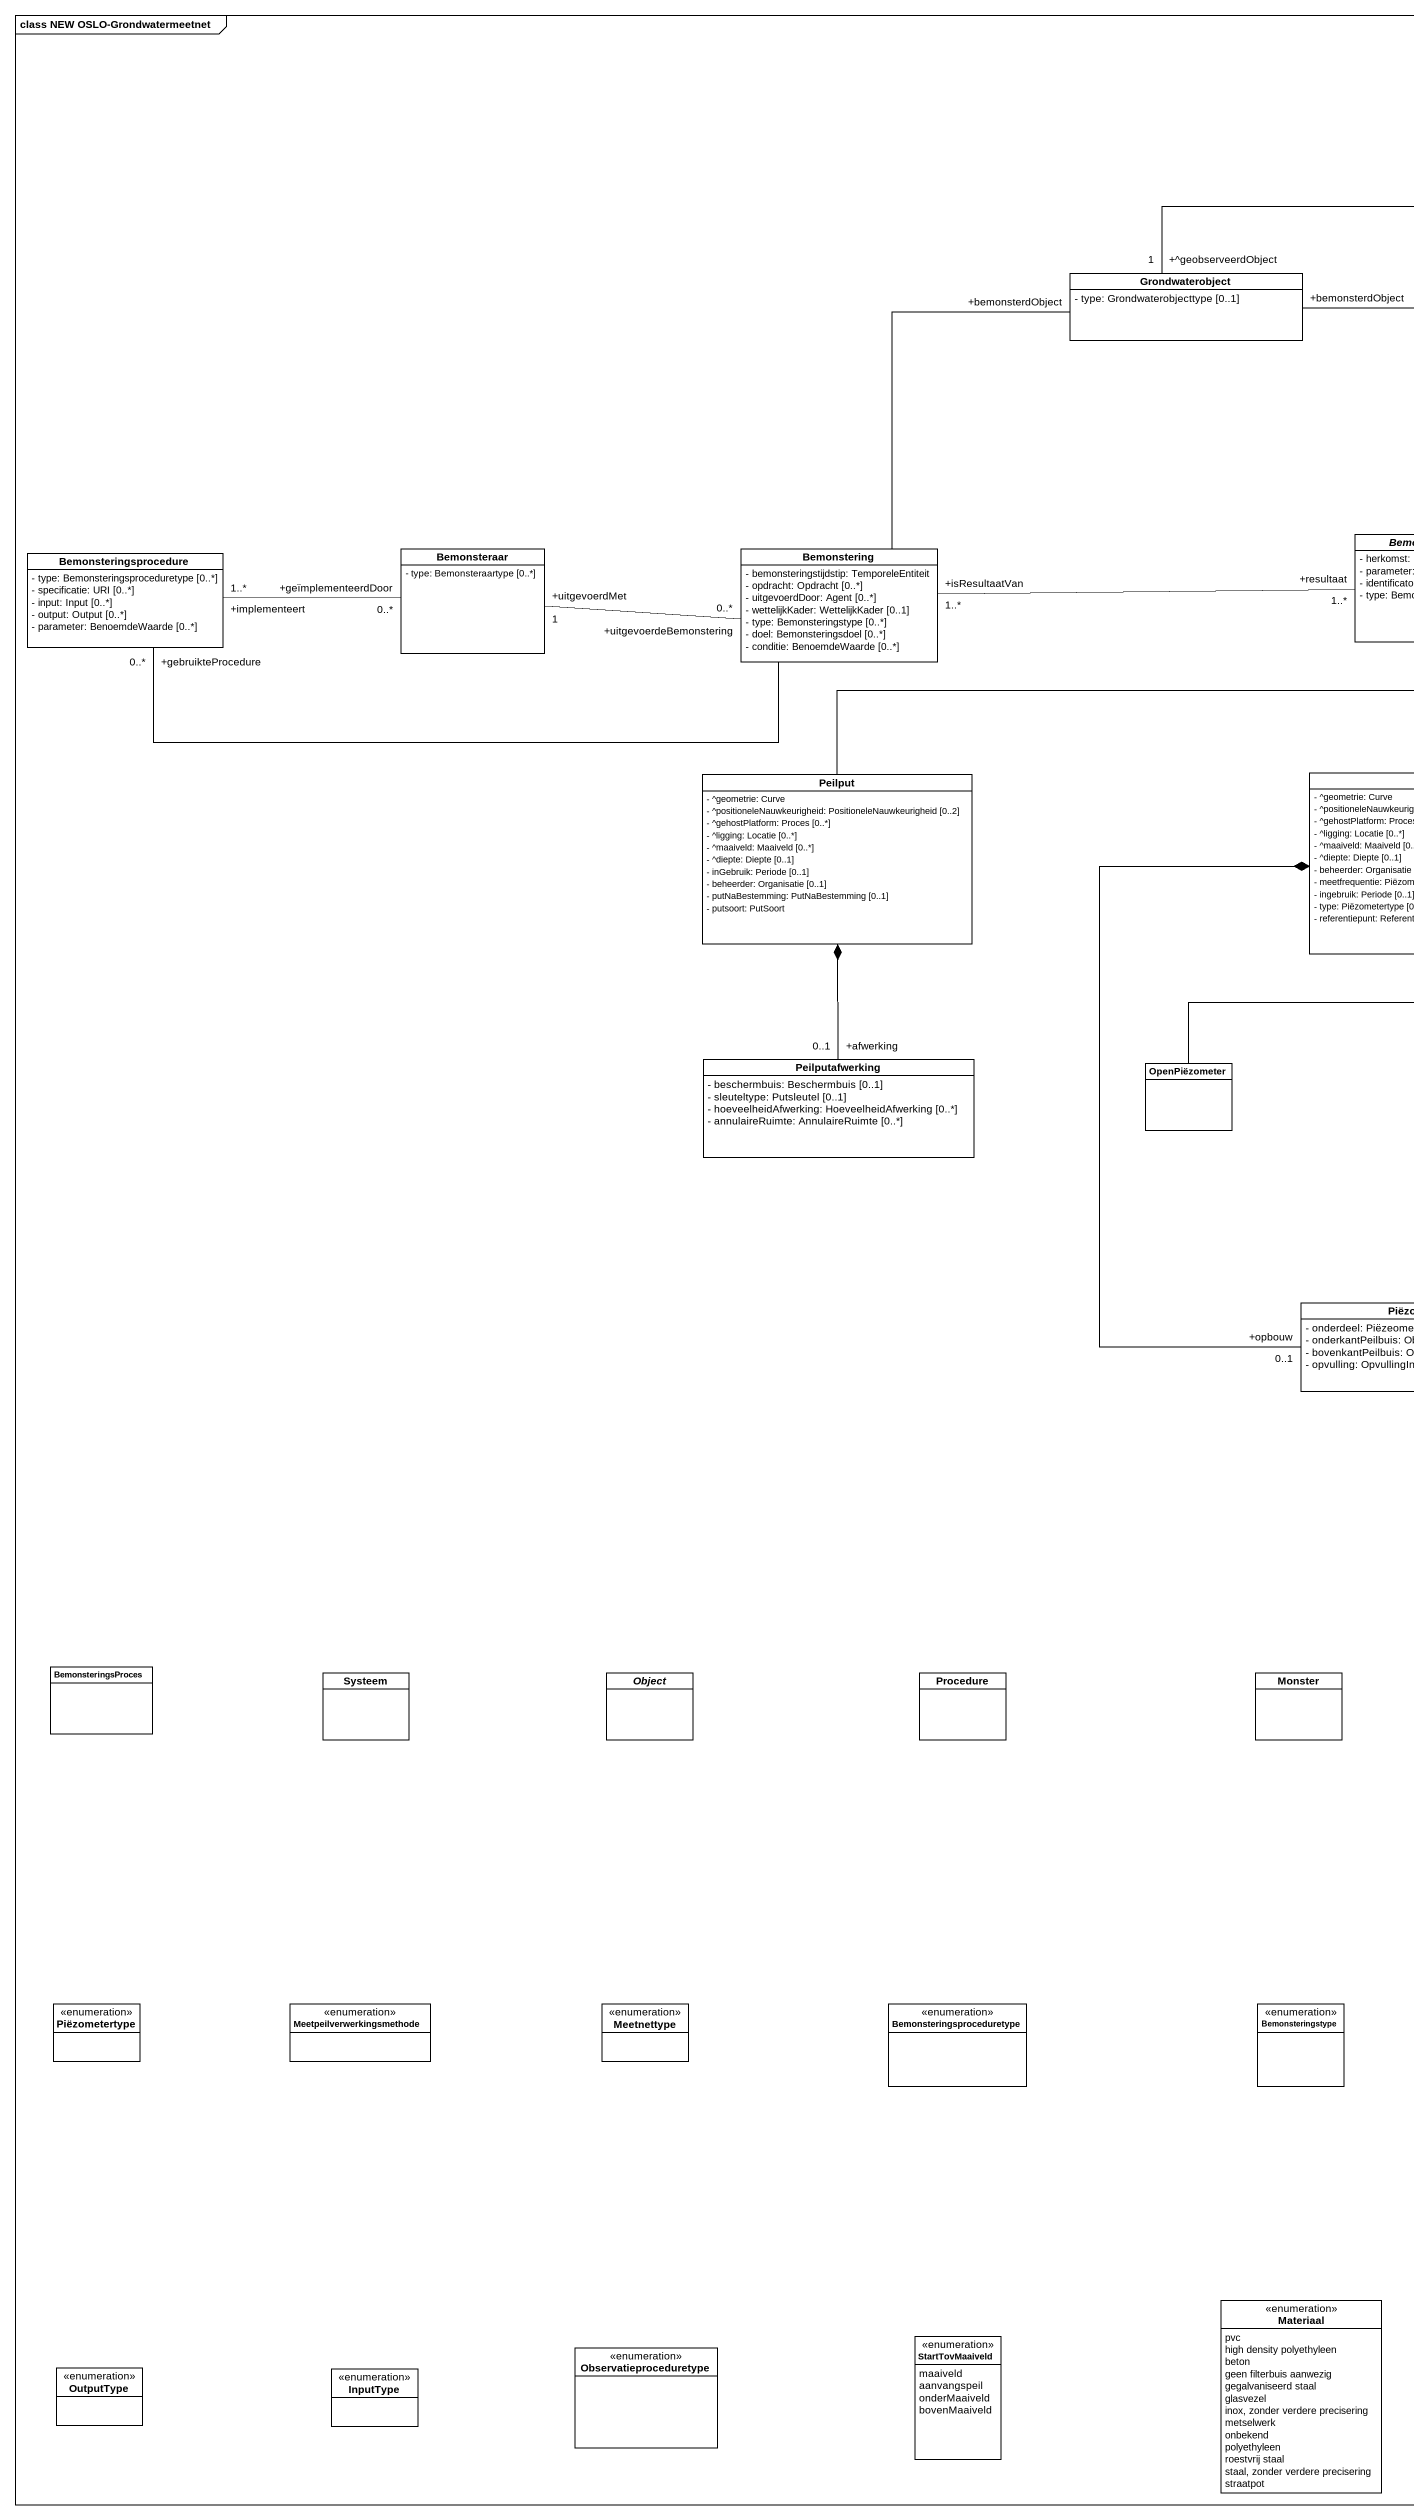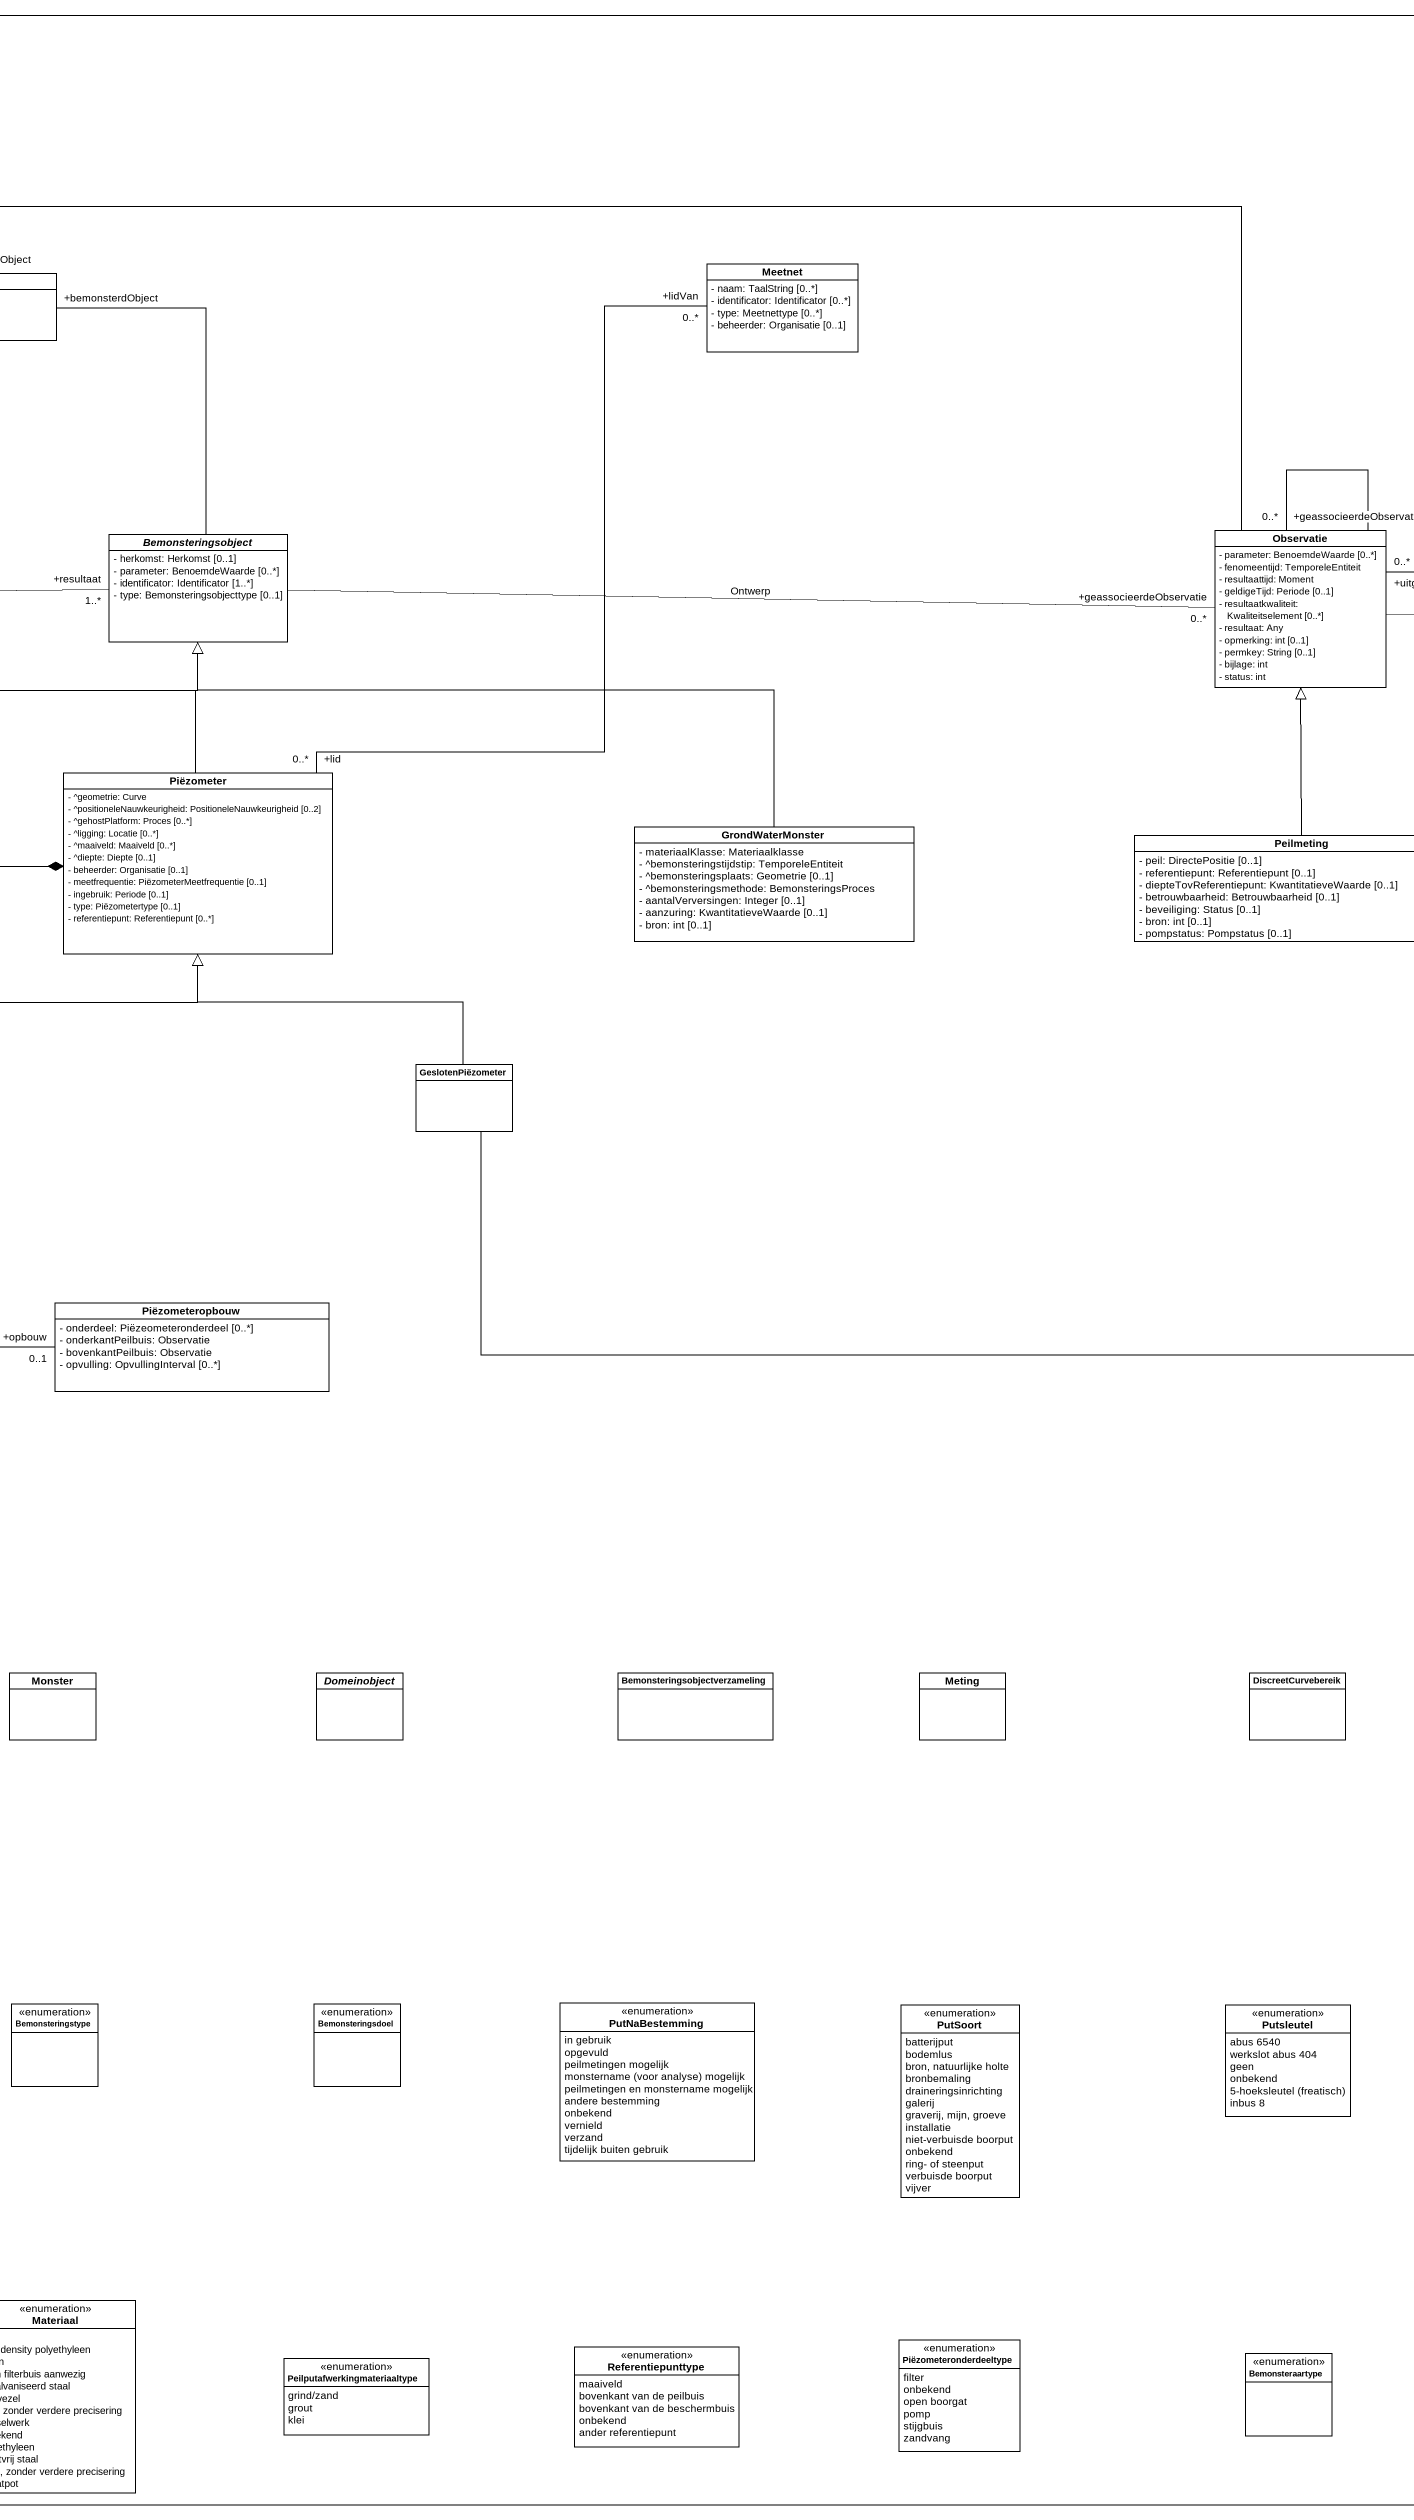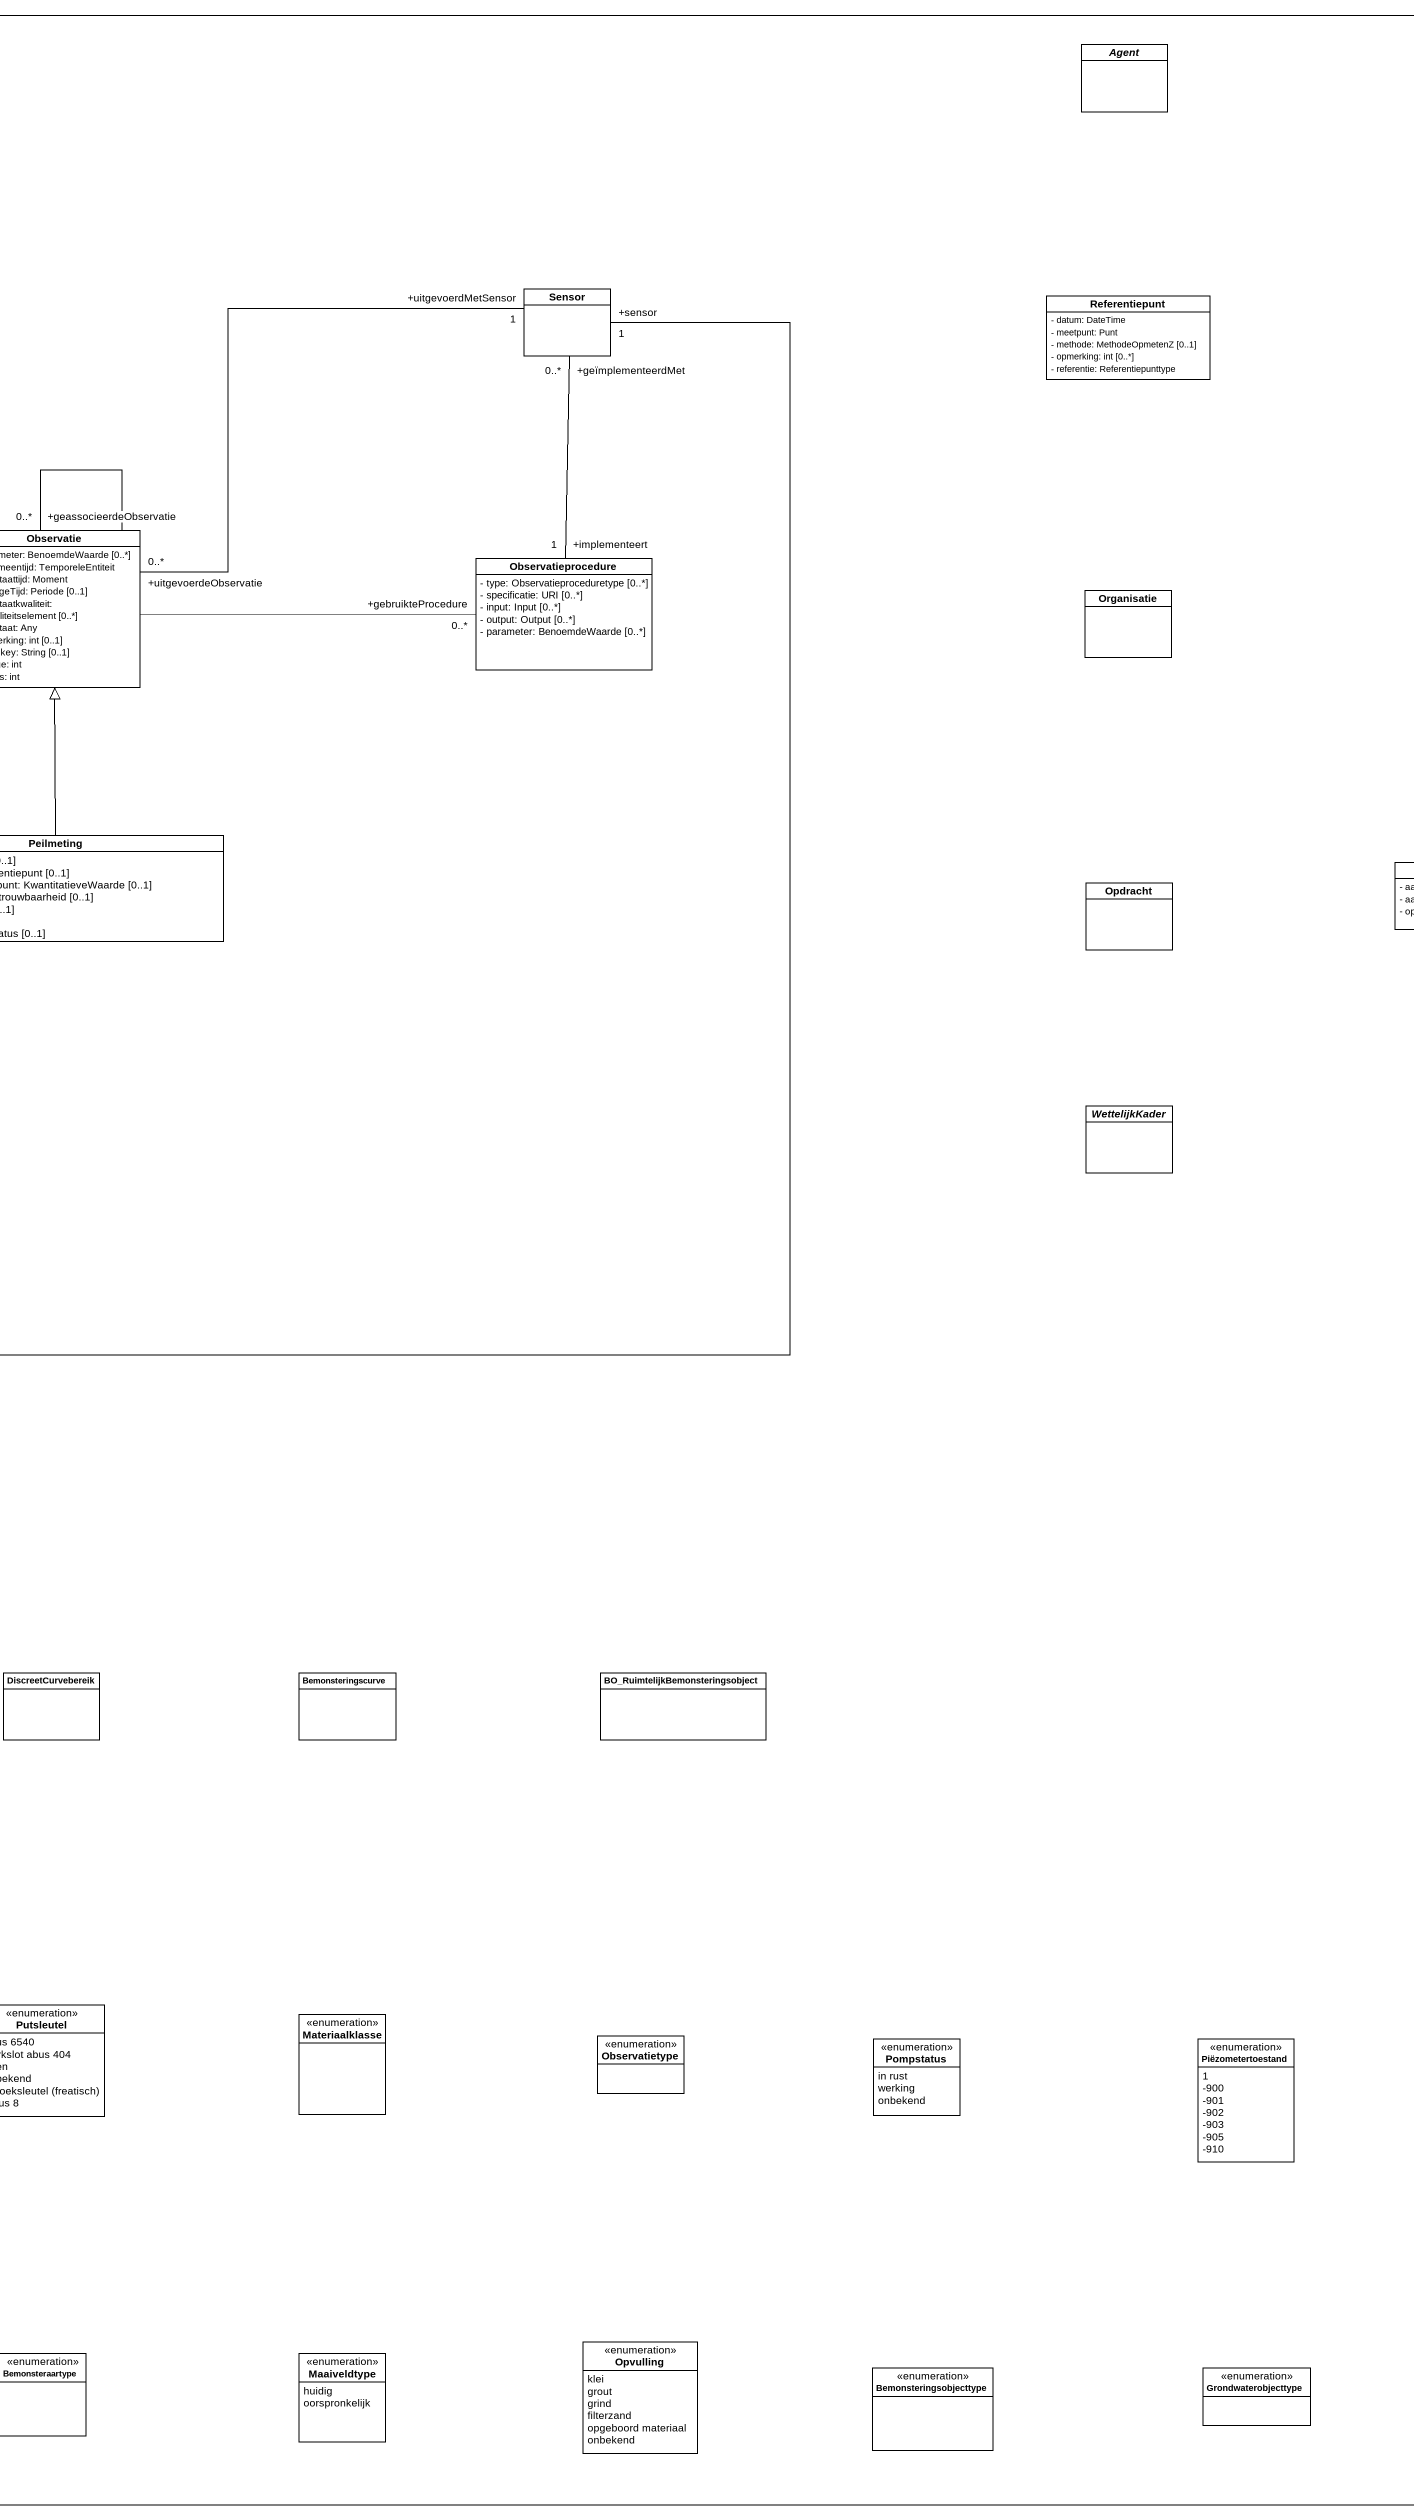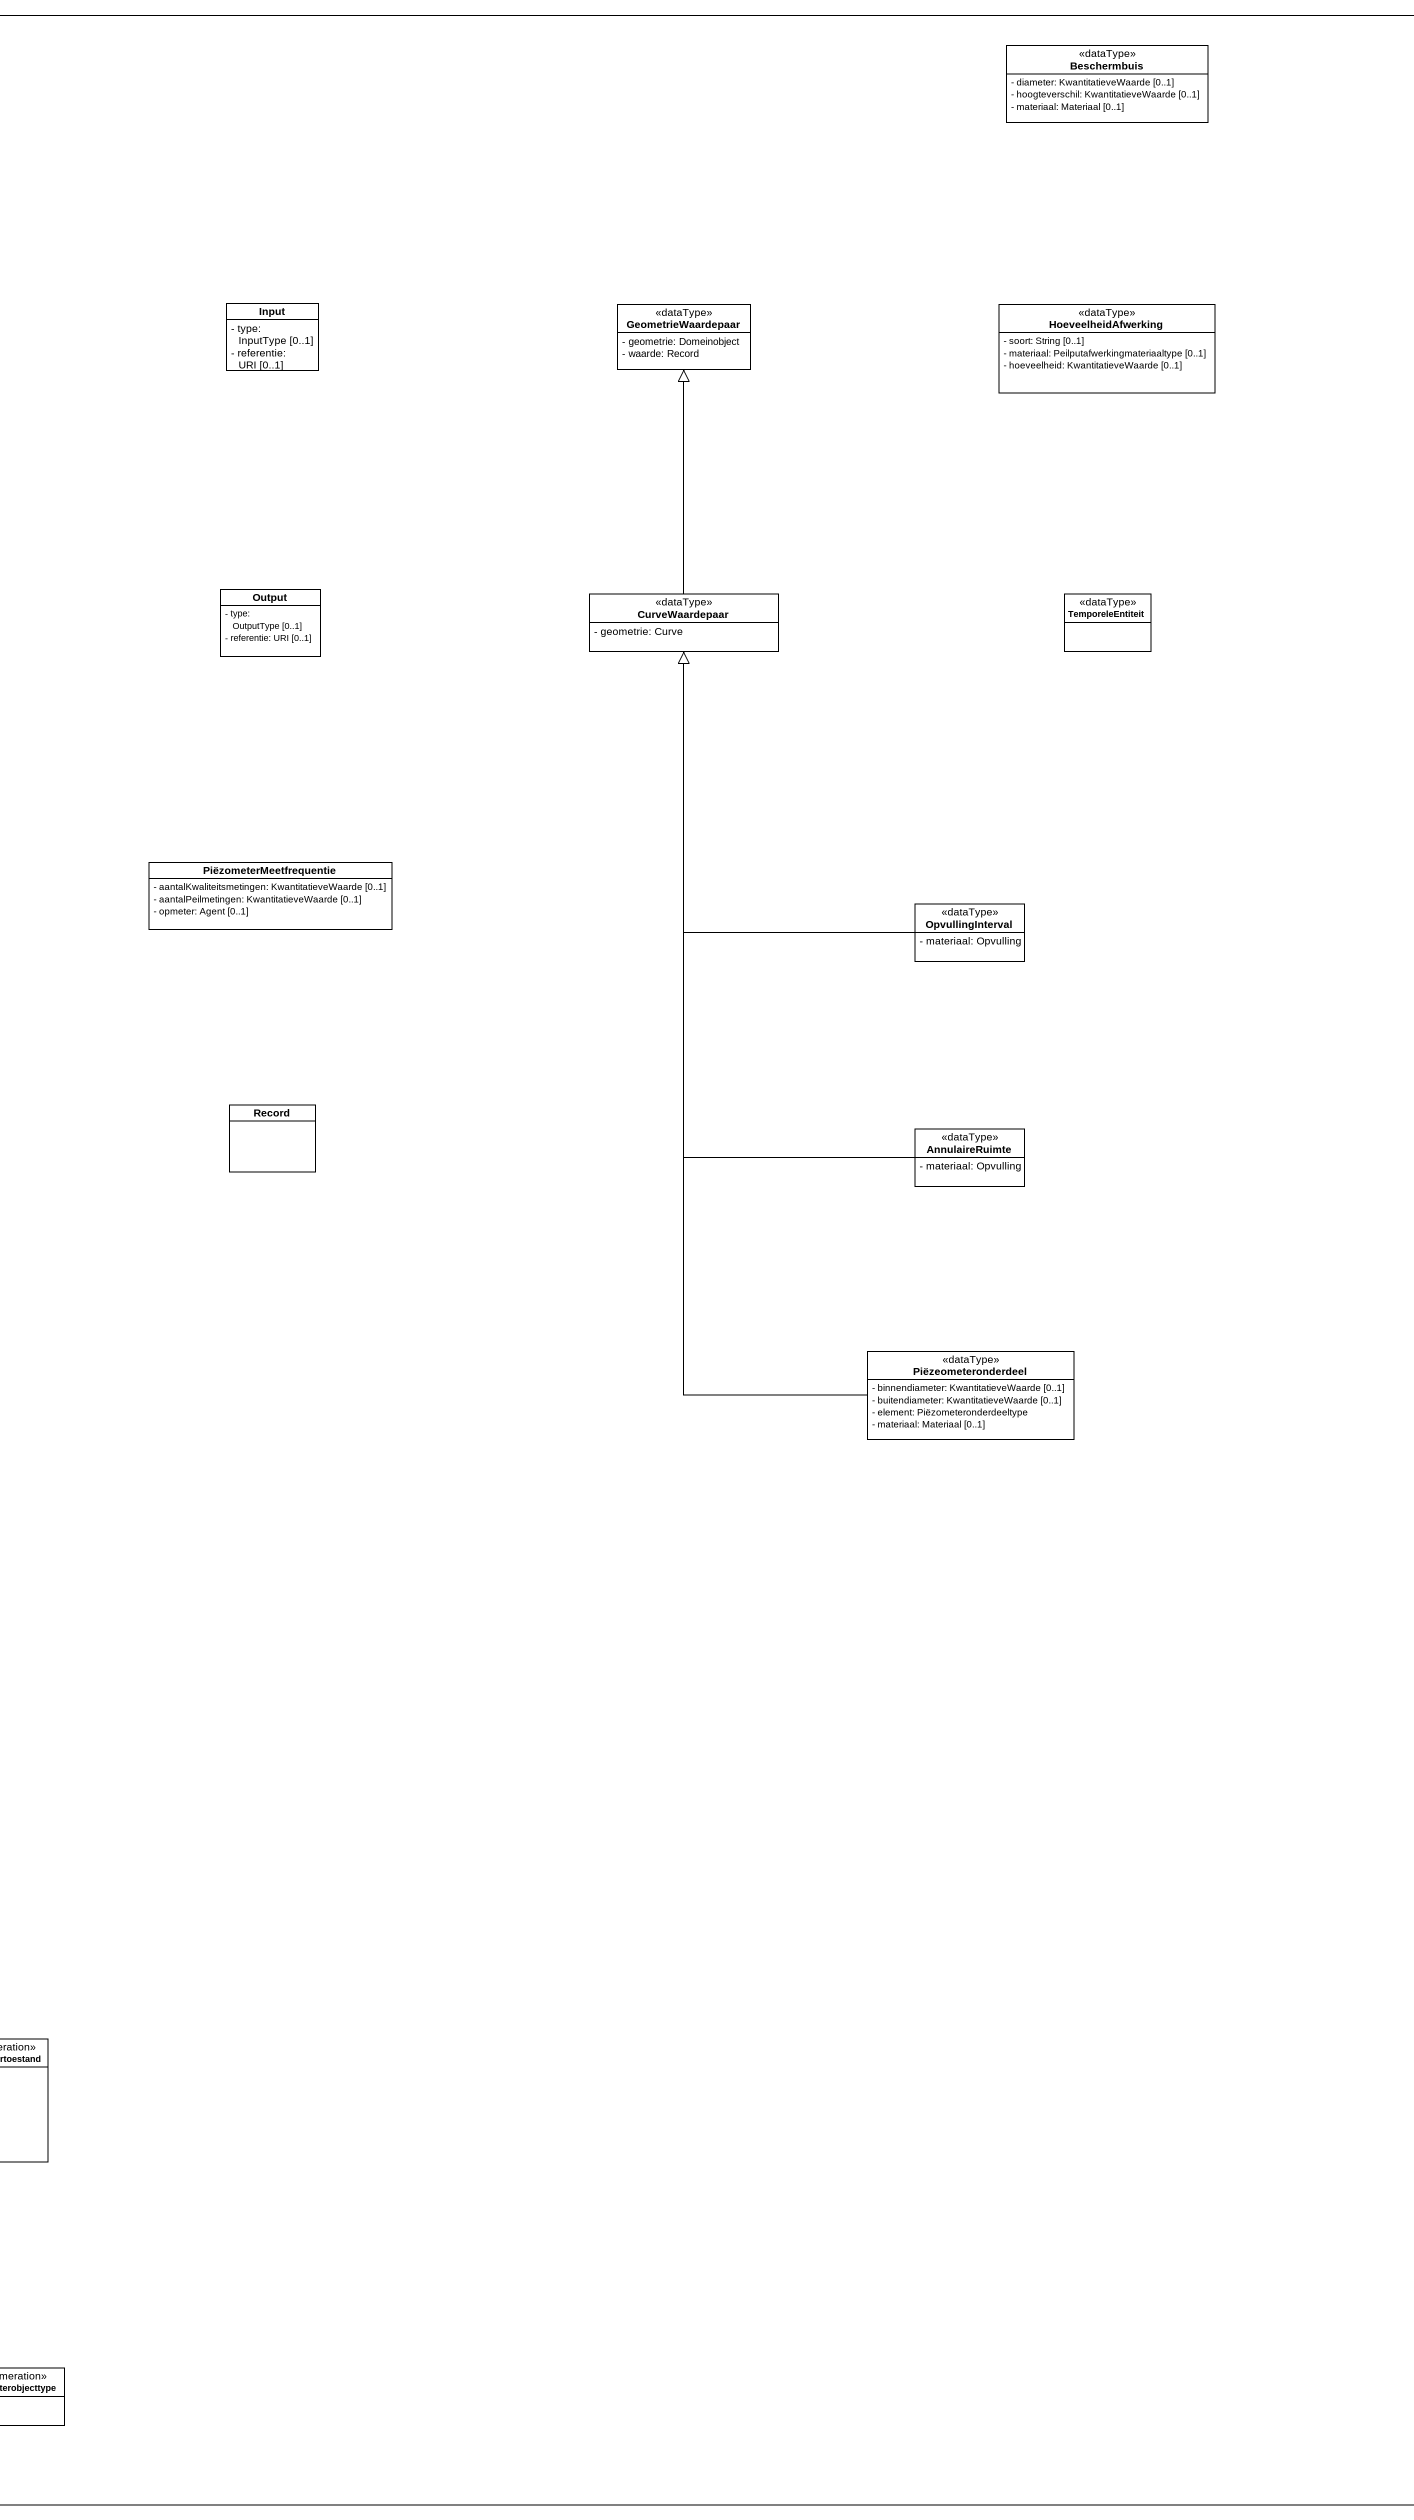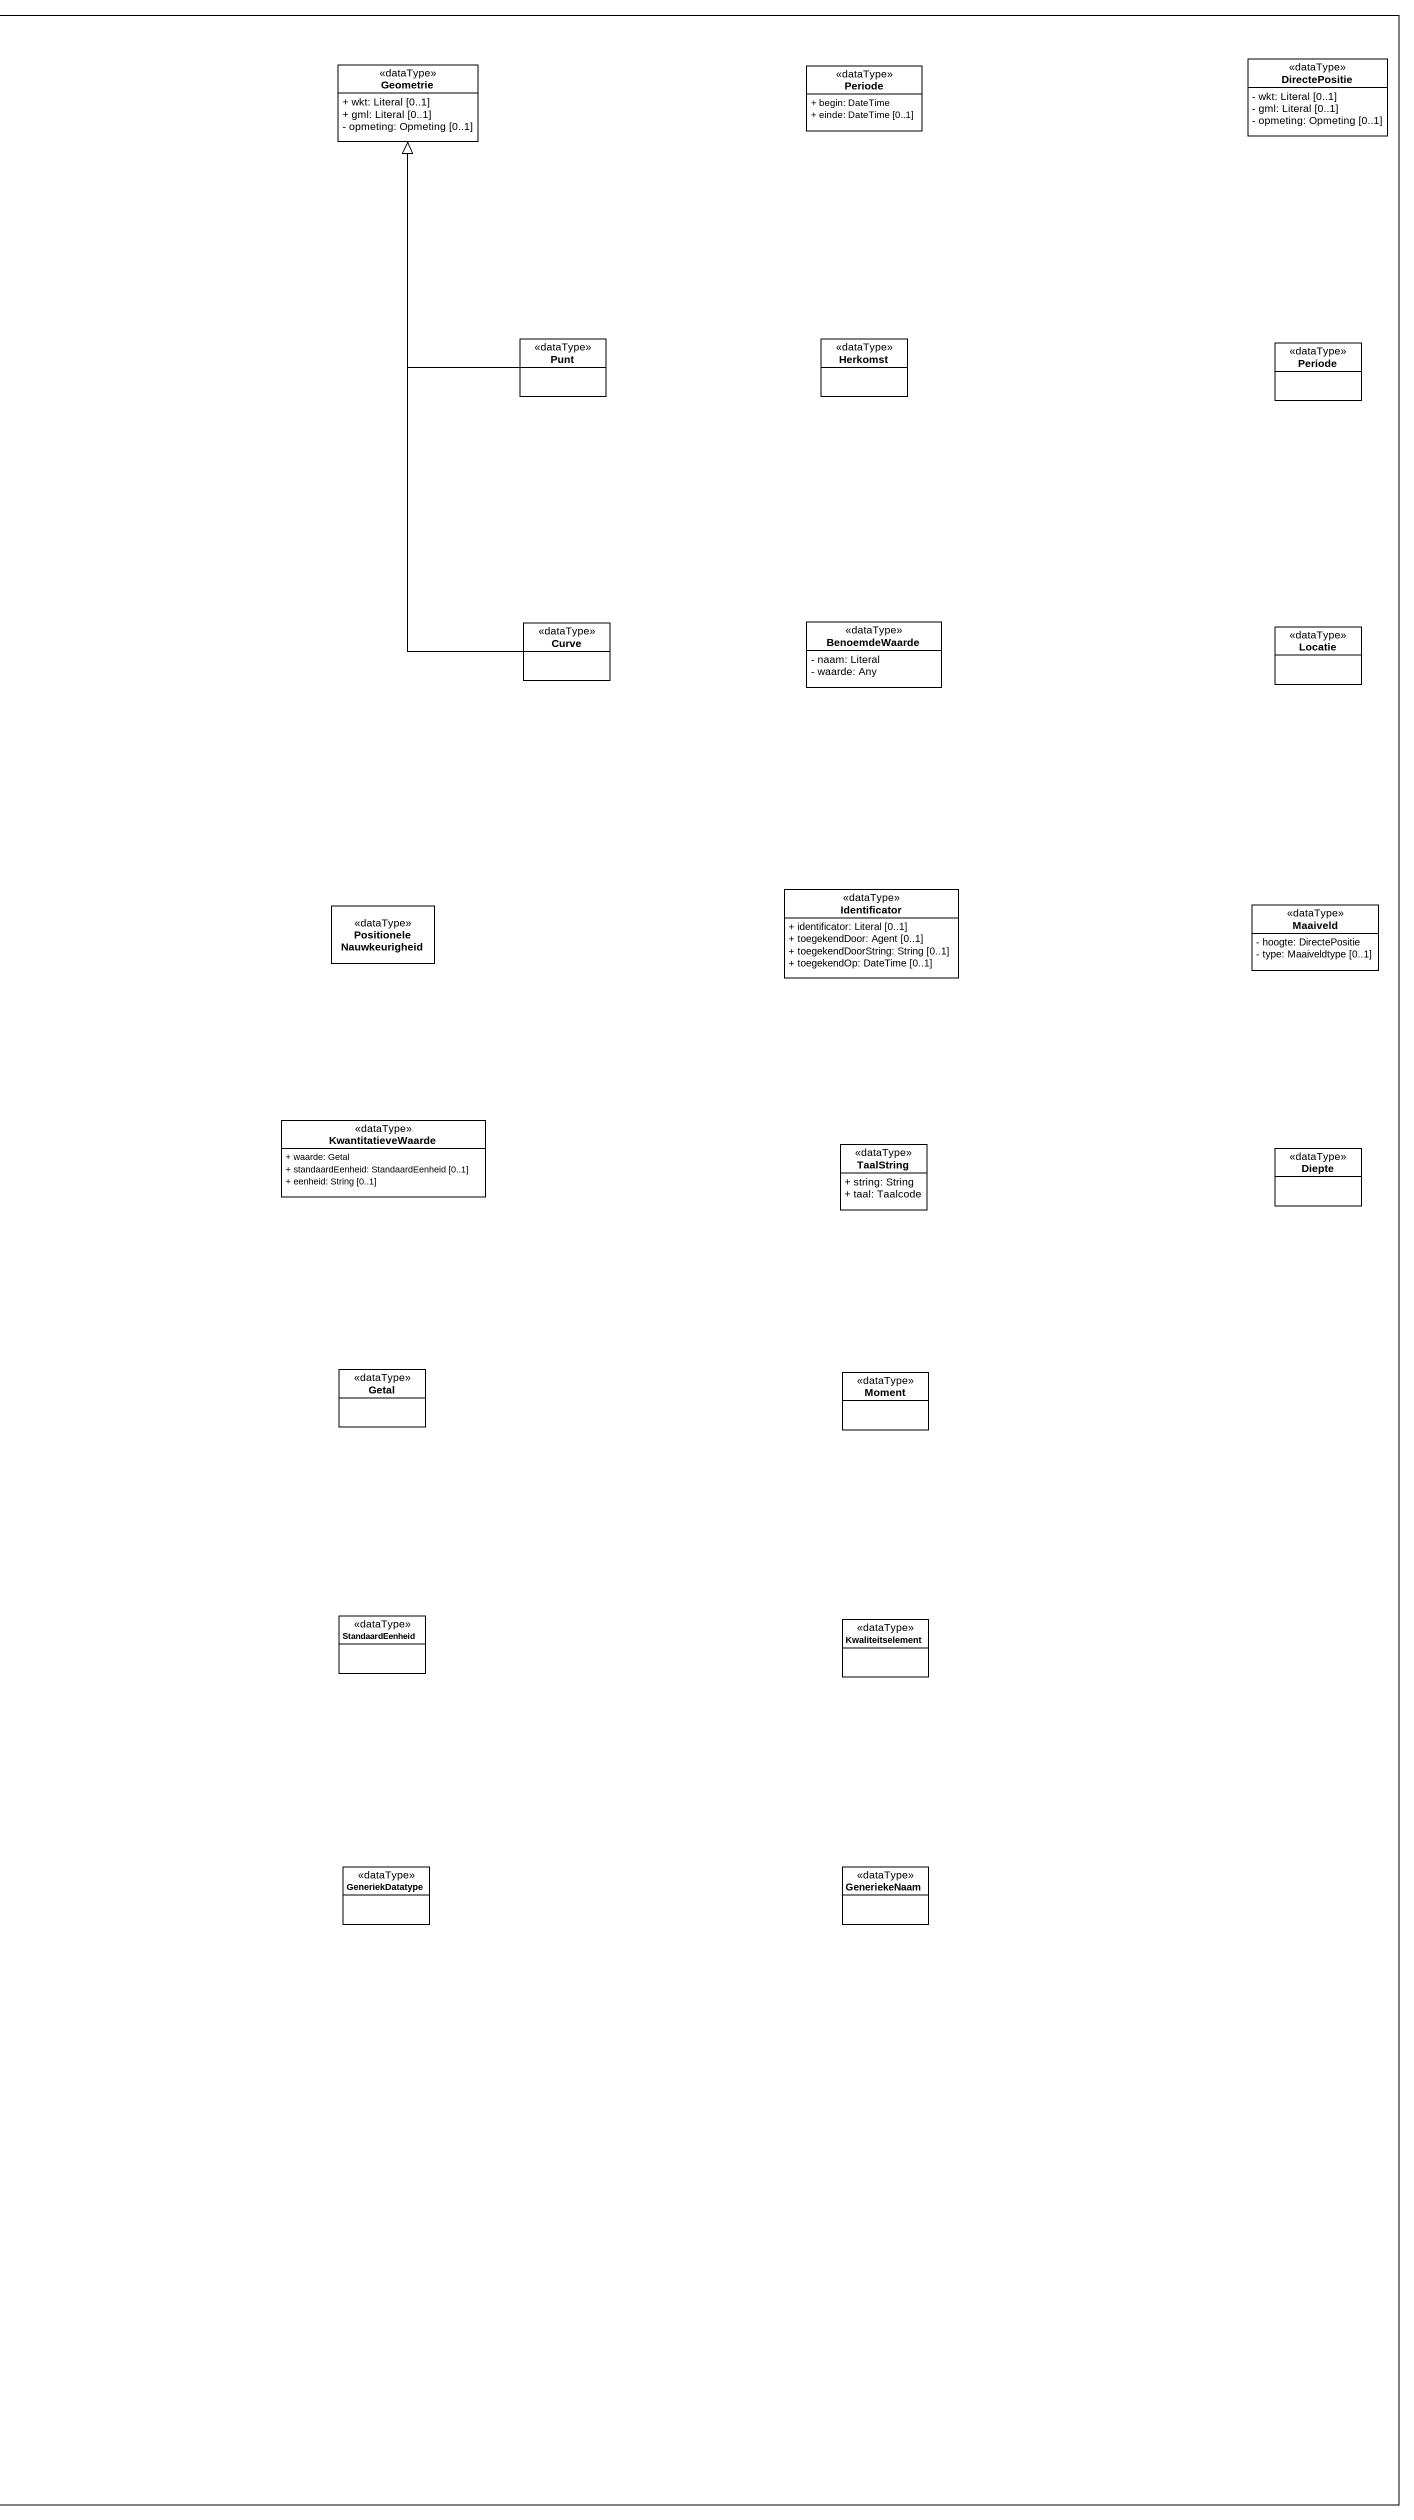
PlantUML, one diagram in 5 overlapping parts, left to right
@startuml
mainframe class NEW OSLO-Grondwatermeetnet
hide circle
hide empty members
skinparam classAttributeIconSize 0
abstract class "Agent" as Agent_
class Beschermbuis <<dataType>> {
  - diameter: KwantitatieveWaarde [0..1]
  - hoogteverschil: KwantitatieveWaarde [0..1]
  - materiaal: Materiaal [0..1]
}
class Geometrie <<dataType>> {
  + wkt: Literal [0..1]
  + gml: Literal [0..1]
  - opmeting: Opmeting [0..1]
}
class Periode <<dataType>> {
  + begin: DateTime
  + einde: DateTime [0..1]
}
class DirectePositie <<dataType>> {
  - wkt: Literal [0..1]
  - gml: Literal [0..1]
  - opmeting: Opmeting [0..1]
}
class Meetnet {
  - naam: TaalString [0..*]
  - identificator: Identificator [0..*]
  - type: Meetnettype [0..*]
  - beheerder: Organisatie [0..1]
}
class Grondwaterobject {
  - type: Grondwaterobjecttype [0..1]
}
class Sensor
class Referentiepunt {
  - datum: DateTime
  - meetpunt: Punt
  - methode: MethodeOpmetenZ [0..1]
  - opmerking: int [0..*]
  - referentie: Referentiepunttype
}
class Input {
  - type: InputType [0..1]
  - referentie: URI [0..1]
}
class GeometrieWaardepaar <<dataType>> {
  - geometrie: Domeinobject
  - waarde: Record
}
class HoeveelheidAfwerking <<dataType>> {
  - soort: String [0..1]
  - materiaal: Peilputafwerkingmateriaaltype [0..1]
  - hoeveelheid: KwantitatieveWaarde [0..1]
}
class Punt <<dataType>>
class Herkomst <<dataType>>
class "Periode" as Periode_2 <<dataType>>
class Observatie {
  - parameter: BenoemdeWaarde [0..*]
  - fenomeentijd: TemporeleEntiteit
  - resultaattijd: Moment
  - geldigeTijd: Periode [0..1]
  - resultaatkwaliteit: Kwaliteitselement [0..*]
  - resultaat: Any
  - opmerking: int [0..1]
  - permkey: String [0..1]
  - bijlage: int
  - status: int
}
class Bemonsteringsprocedure {
  - type: Bemonsteringsproceduretype [0..*]
  - specificatie: URI [0..*]
  - input: Input [0..*]
  - output: Output [0..*]
  - parameter: BenoemdeWaarde [0..*]
}
class Bemonsteraar {
  - type: Bemonsteraartype [0..*]
}
class Bemonstering {
  - bemonsteringstijdstip: TemporeleEntiteit
  - opdracht: Opdracht [0..*]
  - uitgevoerdDoor: Agent [0..*]
  - wettelijkKader: WettelijkKader [0..1]
  - type: Bemonsteringstype [0..*]
  - doel: Bemonsteringsdoel [0..*]
  - conditie: BenoemdeWaarde [0..*]
}
abstract class Bemonsteringsobject {
  - herkomst: Herkomst [0..1]
  - parameter: BenoemdeWaarde [0..*]
  - identificator: Identificator [1..*]
  - type: Bemonsteringsobjecttype [0..1]
}
class Observatieprocedure {
  - type: Observatieproceduretype [0..*]
  - specificatie: URI [0..*]
  - input: Input [0..*]
  - output: Output [0..*]
  - parameter: BenoemdeWaarde [0..*]
}
class Organisatie
class Output {
  - type: OutputType [0..1]
  - referentie: URI [0..1]
}
class CurveWaardepaar <<dataType>> {
  - geometrie: Curve
}
class TemporeleEntiteit <<dataType>>
class Curve <<dataType>>
class BenoemdeWaarde <<dataType>> {
  - naam: Literal
  - waarde: Any
}
class Locatie <<dataType>>
class Peilput {
  - ^geometrie: Curve
  - ^positioneleNauwkeurigheid: PositioneleNauwkeurigheid [0..2]
  - ^gehostPlatform: Proces [0..*]
  - ^ligging: Locatie [0..*]
  - ^maaiveld: Maaiveld [0..*]
  - ^diepte: Diepte [0..1]
  - inGebruik: Periode [0..1]
  - beheerder: Organisatie [0..1]
  - putNaBestemming: PutNaBestemming [0..1]
  - putsoort: PutSoort
}
class Piëzometer {
  - ^geometrie: Curve
  - ^positioneleNauwkeurigheid: PositioneleNauwkeurigheid [0..2]
  - ^gehostPlatform: Proces [0..*]
  - ^ligging: Locatie [0..*]
  - ^maaiveld: Maaiveld [0..*]
  - ^diepte: Diepte [0..1]
  - beheerder: Organisatie [0..1]
  - meetfrequentie: PiëzometerMeetfrequentie [0..1]
  - ingebruik: Periode [0..1]
  - type: Piëzometertype [0..1]
  - referentiepunt: Referentiepunt [0..*]
}
class GrondWaterMonster {
  - materiaalKlasse: Materiaalklasse
  - ^bemonsteringstijdstip: TemporeleEntiteit
  - ^bemonsteringsplaats: Geometrie [0..1]
  - ^bemonsteringsmethode: BemonsteringsProces
  - aantalVerversingen: Integer [0..1]
  - aanzuring: KwantitatieveWaarde [0..1]
  - bron: int [0..1]
}
class Peilmeting {
  - peil: DirectePositie [0..1]
  - referentiepunt: Referentiepunt [0..1]
  - diepteTovReferentiepunt: KwantitatieveWaarde [0..1]
  - betrouwbaarheid: Betrouwbaarheid [0..1]
  - beveiliging: Status [0..1]
  - bron: int [0..1]
  - pompstatus: Pompstatus [0..1]
}
class PiëzometerMeetfrequentie {
  - aantalKwaliteitsmetingen: KwantitatieveWaarde [0..1]
  - aantalPeilmetingen: KwantitatieveWaarde [0..1]
  - opmeter: Agent [0..1]
}
class Opdracht
class OpvullingInterval <<dataType>> {
  - materiaal: Opvulling
}
class PositioneleNauwkeurigheid <<dataType>>
class Identificator <<dataType>> {
  + identificator: Literal [0..1]
  + toegekendDoor: Agent [0..1]
  + toegekendDoorString: String [0..1]
  + toegekendOp: DateTime [0..1]
}
class Maaiveld <<dataType>> {
  - hoogte: DirectePositie
  - type: Maaiveldtype [0..1]
}
class Peilputafwerking {
  - beschermbuis: Beschermbuis [0..1]
  - sleuteltype: Putsleutel [0..1]
  - hoeveelheidAfwerking: HoeveelheidAfwerking [0..*]
  - annulaireRuimte: AnnulaireRuimte [0..*]
}
class OpenPiëzometer
class GeslotenPiëzometer
abstract class WettelijkKader
class "Record" as Record_
class AnnulaireRuimte <<dataType>> {
  - materiaal: Opvulling
}
class KwantitatieveWaarde <<dataType>> {
  + waarde: Getal
  + standaardEenheid: StandaardEenheid [0..1]
  + eenheid: String [0..1]
}
class TaalString <<dataType>> {
  + string: String
  + taal: Taalcode
}
class Diepte <<dataType>>
class Piëzometeropbouw {
  - onderdeel: Piëzeometeronderdeel [0..*]
  - onderkantPeilbuis: Observatie
  - bovenkantPeilbuis: Observatie
  - opvulling: OpvullingInterval [0..*]
}
class Piëzeometeronderdeel <<dataType>> {
  - binnendiameter: KwantitatieveWaarde [0..1]
  - buitendiameter: KwantitatieveWaarde [0..1]
  - element: Piëzometeronderdeeltype
  - materiaal: Materiaal [0..1]
}
class Getal <<dataType>>
class Moment <<dataType>>
class StandaardEenheid <<dataType>>
class Kwaliteitselement <<dataType>>
class BemonsteringsProces
class Systeem
abstract class "Object" as Object_
class Procedure
class Monster
abstract class Domeinobject
class "Bemonsteringsobjectverzameling" as Bemonsteringsobjectverzameli
class Meting
class DiscreetCurvebereik
class Bemonsteringscurve
class "BO_RuimtelijkBemonsteringsobject" as BO_RuimtelijkBemonsteringsob
class GeneriekDatatype <<dataType>>
class GeneriekeNaam <<dataType>>
enum Piëzometertype
enum Meetpeilverwerkingsmethode
enum Meetnettype
enum Bemonsteringsproceduretype
enum Bemonsteringstype
enum Bemonsteringsdoel
enum PutNaBestemming {
  in gebruik
  opgevuld
  peilmetingen mogelijk
  {field} monstername (voor analyse) mogelijk
  peilmetingen en monstername mogelijk
  andere bestemming
  onbekend
  vernield
  verzand
  tijdelijk buiten gebruik
}
enum PutSoort {
  batterijput
  bodemlus
  bron, natuurlijke holte
  bronbemaling
  draineringsinrichting
  galerij
  graverij, mijn, groeve
  installatie
  niet-verbuisde boorput
  onbekend
  ring- of steenput
  verbuisde boorput
  vijver
}
enum Putsleutel {
  abus 6540
  werkslot abus 404
  geen
  onbekend
  {field} 5-hoeksleutel (freatisch)
  inbus 8
}
enum Materiaalklasse
enum Observatietype
enum Pompstatus {
  in rust
  werking
  onbekend
}
enum Piëzometertoestand {
  1
  -900
  -901
  -902
  -903
  -905
  -910
}
enum Materiaal {
  pvc
  high density polyethyleen
  beton
  geen filterbuis aanwezig
  gegalvaniseerd staal
  glasvezel
  inox, zonder verdere precisering
  metselwerk
  onbekend
  polyethyleen
  roestvrij staal
  staal, zonder verdere precisering
  straatpot
}
enum Observatieproceduretype
enum StartTovMaaiveld {
  maaiveld
  aanvangspeil
  onderMaaiveld
  bovenMaaiveld
}
enum Referentiepunttype {
  maaiveld
  bovenkant van de peilbuis
  bovenkant van de beschermbuis
  onbekend
  ander referentiepunt
}
enum Piëzometeronderdeeltype {
  filter
  onbekend
  open boorgat
  pomp
  stijgbuis
  zandvang
}
enum Bemonsteraartype
enum Maaiveldtype {
  huidig
  oorspronkelijk
}
enum Opvulling {
  klei
  grout
  grind
  filterzand
  opgeboord materiaal
  onbekend
}
enum OutputType
enum InputType
enum "Peilputafwerkingmateriaaltype" as Peilputafwerkingmateriaaltyp {
  grind/zand
  grout
  klei
}
enum Bemonsteringsobjecttype
enum Grondwaterobjecttype
Meetnet "+lidVan\n0..*" -- "+lid\n0..*" Piëzometer
Sensor "+geïmplementeerdMet\n0..*" -- "+implementeert\n1" Observatieprocedure
Punt -up-|> Geometrie
Observatie -left- "+^geobserveerdObject\n1" Grondwaterobject
Observatie "+uitgevoerdeObservatie\n0..*" -right- "+uitgevoerdMetSensor\n1" Sensor
Observatie -- "+geassocieerdeObservatie\n0..*" Observatie
Observatie -right- "+gebruikteProcedure\n0..*" Observatieprocedure
Bemonsteraar "+geïmplementeerdDoor\n0..*" -left- "+implementeert\n1..*" Bemonsteringsprocedure
Bemonstering -up- "+bemonsterdObject" Grondwaterobject
Bemonstering -left- "+gebruikteProcedure\n0..*" Bemonsteringsprocedure
Bemonstering "+uitgevoerdeBemonstering\n0..*" -left- "+uitgevoerdMet\n1" Bemonsteraar
Bemonstering "+isResultaatVan\n1..*" -right- "+resultaat\n1..*" Bemonsteringsobject
Bemonsteringsobject -up- "+bemonsterdObject" Grondwaterobject
Bemonsteringsobject -right- "+geassocieerdeObservatie\n0..*" Observatie : Ontwerp
CurveWaardepaar -up-|> GeometrieWaardepaar
Curve -up-|> Geometrie
Peilput -right-|> Bemonsteringsobject
Piëzometer -up-|> Bemonsteringsobject
GrondWaterMonster -left-|> Bemonsteringsobject
Peilmeting -up-|> Observatie
OpvullingInterval -up-|> CurveWaardepaar
Peilputafwerking "+afwerking\n0..1" -up-* Peilput
OpenPiëzometer -up-|> Piëzometer
GeslotenPiëzometer -right- "+sensor\n1" Sensor
GeslotenPiëzometer -up-|> Piëzometer
AnnulaireRuimte -up-|> CurveWaardepaar
Piëzometeropbouw "+opbouw\n0..1" -up-* Piëzometer
Piëzeometeronderdeel -up-|> CurveWaardepaar
@enduml
